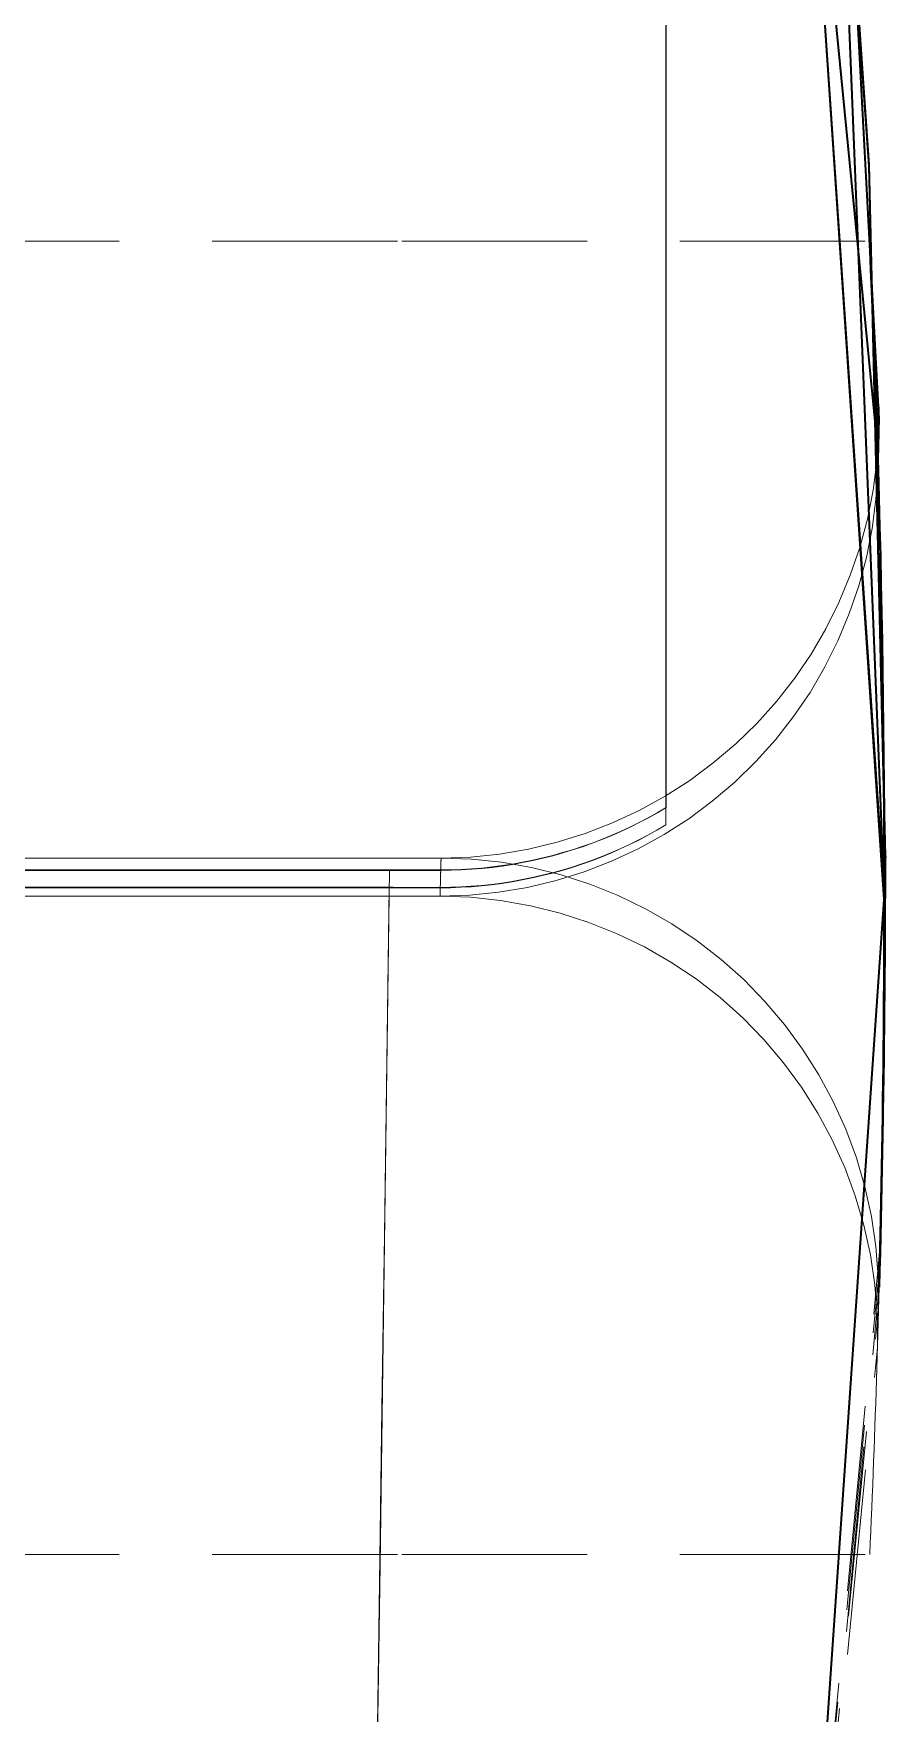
# Model space of a CAD drawing. Header units: millimetres. Extents: x 10 to 410, y 10 to 287.
# Drawn here: x 369.542 to 371.84, y 107.6 to 112.13 of the extents above; entities that cross this region are included whole.
import ezdxf

# ---------------------------------------------------------------- set-up
doc = ezdxf.new("R2010")
doc.units = ezdxf.units.MM
doc.linetypes.add('DASHED', pattern=[0.75, 0.5, -0.25])
doc.layers.add('HIDDEN', color=8, linetype='DASHED', lineweight=18)
doc.layers.add('VISIBLE', color=7, linetype='CONTINUOUS', lineweight=35)

msp = doc.modelspace()

# ---------------------------------------------------------------- linework, layer by layer
at = {"layer": 'HIDDEN'}
for points in [[(371.2485, 110.0429), (371.2485, 110.3326), (371.2485, 110.6223), (371.2485, 110.912), (371.2485, 111.2017), (371.2485, 111.4914), (371.2485, 111.7811), (371.2485, 112.0708), (371.2485, 112.3605), (371.2485, 112.6502), (371.2485, 112.9399), (371.2485, 113.2296), (371.2485, 113.5193), (371.2485, 113.809), (371.2485, 114.0987), (371.2485, 114.3884), (371.2485, 114.6781), (371.2485, 114.9679), (371.2485, 115.2576), (371.2485, 115.5473), (371.2485, 115.837), (371.2485, 116.1267), (371.2485, 116.4164), (371.2485, 116.7061)], [(371.2472, 109.996), (371.2472, 110.2857), (371.2472, 110.5754), (371.2472, 110.8651), (371.2472, 111.1548), (371.2472, 111.4445), (371.2472, 111.7342), (371.2472, 112.0239), (371.2472, 112.3136), (371.2472, 112.6033), (371.2472, 112.893), (371.2472, 113.1827), (371.2472, 113.4724), (371.2472, 113.7621), (371.2472, 114.0519), (371.2472, 114.3416), (371.2472, 114.6313), (371.2472, 114.921), (371.2472, 115.2107), (371.2472, 115.5004), (371.2472, 115.7901), (371.2472, 116.0798), (371.2472, 116.3695), (371.2472, 116.6592)], [(342.7726, 111.5697), (344.0346, 111.5697), (345.2965, 111.5697), (346.5584, 111.5697), (347.8204, 111.5697), (349.0823, 111.5697), (350.3443, 111.5697), (351.6062, 111.5697), (352.8682, 111.5697), (354.1301, 111.5697), (355.3921, 111.5697), (356.654, 111.5697), (357.9159, 111.5697), (359.1779, 111.5697), (360.4398, 111.5697), (361.7018, 111.5697), (362.9637, 111.5697), (364.2257, 111.5697), (365.4876, 111.5697), (366.7495, 111.5697), (368.0115, 111.5697), (369.2734, 111.5697), (370.5354, 111.5697), (371.7973, 111.5697)], [(371.8211, 111.0563), (371.8164, 110.9772), (371.8063, 110.8985), (371.791, 110.8208), (371.7705, 110.7442), (371.745, 110.6692), (371.7144, 110.5961), (371.6791, 110.5252), (371.639, 110.4568), (371.5944, 110.3912), (371.5456, 110.3288), (371.4927, 110.2699), (371.4359, 110.2146), (371.3755, 110.1632), (371.3119, 110.116), (371.2452, 110.0732), (371.1758, 110.0349), (371.1039, 110.0014), (371.03, 109.9728), (370.9544, 109.9492), (370.8773, 109.9308), (370.7992, 109.9175), (370.7203, 109.9096), (370.6411, 109.9069)], [(371.8182, 111.0202), (371.8183, 111.0173), (371.8184, 111.0144), (371.8185, 111.0115), (371.8185, 111.0085), (371.8186, 111.0056), (371.8186, 111.0027), (371.8187, 110.9998), (371.8187, 110.9969), (371.8187, 110.994), (371.8188, 110.991), (371.8188, 110.9881), (371.8188, 110.9852), (371.8188, 110.9823), (371.8188, 110.9794), (371.8188, 110.9765), (371.8187, 110.9735), (371.8187, 110.9706), (371.8187, 110.9677), (371.8186, 110.9648), (371.8186, 110.9619), (371.8185, 110.959), (371.8185, 110.956), (371.8184, 110.9531)], [(371.8193, 110.9863), (371.8192, 110.9849), (371.8192, 110.9834), (371.8191, 110.982), (371.8191, 110.9805), (371.8191, 110.9791), (371.819, 110.9776), (371.819, 110.9762), (371.8189, 110.9748), (371.8189, 110.9733), (371.8189, 110.9719), (371.8188, 110.9704), (371.8188, 110.969), (371.8188, 110.9675), (371.8187, 110.9661), (371.8187, 110.9647), (371.8186, 110.9632), (371.8186, 110.9618), (371.8186, 110.9603), (371.8185, 110.9589), (371.8185, 110.9575), (371.8185, 110.956), (371.8184, 110.9546), (371.8184, 110.9531)], [(292.1771, 110.9579), (292.4054, 105.5254), (293.3714, 100.1746), (295.0569, 95.0051), (297.4307, 90.1134), (300.4484, 85.5904), (304.054, 81.5204), (308.1801, 77.9793), (312.75, 75.0331), (317.6785, 72.7365), (322.8738, 71.1324), (328.2391, 70.2507), (333.6745, 70.1078), (339.0788, 70.7064), (344.3512, 72.0352), (349.3936, 74.0696), (354.112, 76.7717), (358.4185, 80.0911), (362.2329, 83.9659), (365.4842, 88.3241), (368.1117, 93.0844), (370.0666, 98.1581), (371.3124, 103.4508), (371.8259, 108.8638)], [(292.1771, 110.9579), (292.4054, 105.5254), (293.3714, 100.1746), (295.0569, 95.0051), (297.4307, 90.1134), (300.4484, 85.5904), (304.054, 81.5204), (308.1801, 77.9793), (312.75, 75.0331), (317.6785, 72.7365), (322.8738, 71.1324), (328.2391, 70.2507), (333.6745, 70.1078), (339.0788, 70.7064), (344.3512, 72.0352), (349.3936, 74.0696), (354.112, 76.7717), (358.4185, 80.0911), (362.2329, 83.9659), (365.4842, 88.3241), (368.1117, 93.0844), (370.0666, 98.1581), (371.3124, 103.4508), (371.8259, 108.8638)], [(371.8184, 110.9531), (371.8136, 110.874), (371.8036, 110.7954), (371.7883, 110.7176), (371.7678, 110.6411), (371.7423, 110.5661), (371.7117, 110.4929), (371.6763, 110.422), (371.6363, 110.3536), (371.5917, 110.2881), (371.5429, 110.2257), (371.4899, 110.1667), (371.4332, 110.1114), (371.3728, 110.0601), (371.3092, 110.0129), (371.2425, 109.97), (371.1731, 109.9318), (371.1012, 109.8983), (371.0273, 109.8697), (370.9517, 109.8461), (370.8746, 109.8276), (370.7965, 109.8144), (370.7176, 109.8064), (370.6384, 109.8038)], [(292.1756, 110.9024), (292.4106, 105.4747), (293.3819, 100.1295), (295.0713, 94.9661), (297.4476, 90.0806), (300.4664, 85.5638), (304.0717, 81.4997), (308.1964, 77.9639), (312.7638, 75.0222), (317.689, 72.7292), (322.8803, 71.1277), (328.2413, 70.2473), (333.6722, 70.1045), (339.072, 70.702), (344.3403, 72.0285), (349.3792, 74.0595), (354.0949, 76.7571), (358.3997, 80.0713), (362.2135, 83.9403), (365.4656, 88.2922), (368.0953, 93.0461), (370.0537, 98.1136), (371.3045, 103.4004), (371.8244, 108.8083)], [(292.1756, 110.9024), (292.4106, 105.4747), (293.3819, 100.1295), (295.0713, 94.9661), (297.4476, 90.0806), (300.4664, 85.5638), (304.0717, 81.4997), (308.1964, 77.9639), (312.7638, 75.0222), (317.689, 72.7292), (322.8803, 71.1277), (328.2413, 70.2473), (333.6722, 70.1045), (339.072, 70.702), (344.3403, 72.0285), (349.3792, 74.0595), (354.0949, 76.7571), (358.3997, 80.0713), (362.2135, 83.9403), (365.4656, 88.2922), (368.0953, 93.0461), (370.0537, 98.1136), (371.3045, 103.4004), (371.8244, 108.8083)], [(292.1742, 110.8477), (292.4028, 105.4154), (293.369, 100.0648), (295.0548, 94.8956), (297.4287, 90.0041), (300.4465, 85.4814), (304.052, 81.4117), (308.1781, 77.8709), (312.7479, 74.9248), (317.6763, 72.6284), (322.8714, 71.0245), (328.2366, 70.1429), (333.6718, 70), (339.0759, 70.5985), (344.3481, 71.9273), (349.3903, 73.9616), (354.1086, 76.6635), (358.415, 79.9827), (362.2294, 83.8573), (365.4807, 88.2152), (368.1083, 92.9753), (370.0633, 98.0487), (371.3092, 103.3412), (371.823, 108.754)], [(292.1742, 110.8477), (292.4028, 105.4154), (293.369, 100.0648), (295.0548, 94.8956), (297.4287, 90.0041), (300.4465, 85.4814), (304.052, 81.4117), (308.1781, 77.8709), (312.7479, 74.9248), (317.6763, 72.6284), (322.8714, 71.0245), (328.2366, 70.1429), (333.6718, 70), (339.0759, 70.5985), (344.3481, 71.9273), (349.3903, 73.9616), (354.1086, 76.6635), (358.415, 79.9827), (362.2294, 83.8573), (365.4807, 88.2152), (368.1083, 92.9753), (370.0633, 98.0487), (371.3092, 103.3412), (371.823, 108.754)], [(370.6402, 109.8735), (370.668, 109.8738), (370.6958, 109.8748), (370.7235, 109.8765), (370.7512, 109.8788), (370.7789, 109.8817), (370.8064, 109.8853), (370.8339, 109.8896), (370.8612, 109.8945), (370.8885, 109.9), (370.9156, 109.9062), (370.9425, 109.913), (370.9693, 109.9205), (370.9959, 109.9285), (371.0223, 109.9372), (371.0484, 109.9466), (371.0744, 109.9565), (371.1001, 109.967), (371.1256, 109.9782), (371.1508, 109.9899), (371.1757, 110.0023), (371.2003, 110.0152), (371.2245, 110.0287), (371.2485, 110.0429)], [(371.2485, 110.0429), (371.2244, 110.0289), (371.2001, 110.0155), (371.1755, 110.0026), (371.1506, 109.9904), (371.1254, 109.9787), (371.1, 109.9676), (371.0742, 109.9571), (371.0483, 109.9472), (371.0221, 109.9379), (370.9957, 109.9293), (370.9691, 109.9213), (370.9424, 109.9139), (370.9154, 109.9071), (370.8884, 109.9009), (370.8611, 109.8954), (370.8338, 109.8906), (370.8063, 109.8864), (370.7788, 109.8828), (370.7512, 109.8799), (370.7235, 109.8776), (370.6958, 109.876), (370.668, 109.875), (370.6403, 109.8747)], [(370.639, 109.8266), (370.6668, 109.8269), (370.6946, 109.8279), (370.7223, 109.8296), (370.75, 109.8319), (370.7776, 109.8348), (370.8052, 109.8384), (370.8327, 109.8427), (370.86, 109.8476), (370.8872, 109.8531), (370.9143, 109.8593), (370.9413, 109.8661), (370.9681, 109.8736), (370.9946, 109.8816), (371.021, 109.8903), (371.0472, 109.8997), (371.0732, 109.9096), (371.0989, 109.9202), (371.1243, 109.9313), (371.1495, 109.9431), (371.1744, 109.9554), (371.199, 109.9683), (371.2233, 109.9818), (371.2472, 109.996)], [(371.2472, 109.996), (371.2232, 109.982), (371.1989, 109.9686), (371.1743, 109.9558), (371.1494, 109.9435), (371.1242, 109.9318), (371.0987, 109.9207), (371.073, 109.9102), (371.0471, 109.9003), (371.0209, 109.8911), (370.9945, 109.8824), (370.9679, 109.8744), (370.9411, 109.867), (370.9142, 109.8602), (370.8871, 109.8541), (370.8599, 109.8486), (370.8326, 109.8437), (370.8051, 109.8395), (370.7776, 109.8359), (370.75, 109.833), (370.7223, 109.8307), (370.6946, 109.8291), (370.6668, 109.8281), (370.639, 109.8278)], [(367.0981, 109.9069), (367.2522, 109.9069), (367.4062, 109.9069), (367.5603, 109.9069), (367.7143, 109.9069), (367.8683, 109.9069), (368.0224, 109.9069), (368.1764, 109.9069), (368.3305, 109.9069), (368.4845, 109.9069), (368.6386, 109.9069), (368.7926, 109.9069), (368.9466, 109.9069), (369.1007, 109.9069), (369.2547, 109.9069), (369.4088, 109.9069), (369.5628, 109.9069), (369.7169, 109.9069), (369.8709, 109.9069), (370.0249, 109.9069), (370.179, 109.9069), (370.333, 109.9069), (370.4871, 109.9069), (370.6411, 109.9069)], [(367.0981, 109.9069), (367.2522, 109.9069), (367.4062, 109.9069), (367.5603, 109.9069), (367.7143, 109.9069), (367.8683, 109.9069), (368.0224, 109.9069), (368.1764, 109.9069), (368.3305, 109.9069), (368.4845, 109.9069), (368.6386, 109.9069), (368.7926, 109.9069), (368.9466, 109.9069), (369.1007, 109.9069), (369.2547, 109.9069), (369.4088, 109.9069), (369.5628, 109.9069), (369.7169, 109.9069), (369.8709, 109.9069), (370.0249, 109.9069), (370.179, 109.9069), (370.333, 109.9069), (370.4871, 109.9069), (370.6411, 109.9069)], [(370.6411, 109.9069), (370.641, 109.9024), (370.6409, 109.8979), (370.6408, 109.8935), (370.6406, 109.889), (370.6405, 109.8845), (370.6404, 109.88), (370.6403, 109.8755), (370.6402, 109.871), (370.64, 109.8665), (370.6399, 109.8621), (370.6398, 109.8576), (370.6397, 109.8531), (370.6396, 109.8486), (370.6395, 109.8441), (370.6393, 109.8396), (370.6392, 109.8352), (370.6391, 109.8307), (370.639, 109.8262), (370.6389, 109.8217), (370.6388, 109.8172), (370.6386, 109.8127), (370.6385, 109.8082), (370.6384, 109.8038)], [(370.6411, 109.9069), (370.6411, 109.9055), (370.641, 109.9041), (370.641, 109.9027), (370.641, 109.9013), (370.6409, 109.8999), (370.6409, 109.8985), (370.6409, 109.8971), (370.6408, 109.8957), (370.6408, 109.8943), (370.6407, 109.8929), (370.6407, 109.8915), (370.6407, 109.8901), (370.6406, 109.8887), (370.6406, 109.8873), (370.6406, 109.8859), (370.6405, 109.8845), (370.6405, 109.8831), (370.6404, 109.8817), (370.6404, 109.8803), (370.6404, 109.8789), (370.6403, 109.8775), (370.6403, 109.8761), (370.6403, 109.8747)], [(371.8211, 108.6955), (371.8204, 108.7774), (371.814, 108.8591), (371.802, 108.9402), (371.7844, 109.0202), (371.7612, 109.0988), (371.7327, 109.1757), (371.6989, 109.2503), (371.66, 109.3224), (371.6162, 109.3917), (371.5677, 109.4578), (371.5148, 109.5203), (371.4576, 109.579), (371.3965, 109.6336), (371.3317, 109.6838), (371.2636, 109.7294), (371.1925, 109.7702), (371.1188, 109.8059), (371.0427, 109.8365), (370.9648, 109.8617), (370.8852, 109.8814), (370.8045, 109.8955), (370.723, 109.9041), (370.6411, 109.9069)], [(370.6403, 109.8747), (370.5769, 109.8747), (370.5135, 109.8748), (370.4502, 109.8748), (370.3868, 109.8748), (370.3234, 109.8748), (370.2601, 109.8748), (370.1967, 109.8749), (370.1333, 109.8749), (370.07, 109.8749), (370.0066, 109.8749), (369.9432, 109.8749), (369.8799, 109.875), (369.8165, 109.875), (369.7531, 109.875), (369.6898, 109.875), (369.6264, 109.875), (369.563, 109.875), (369.4996, 109.875), (369.4363, 109.875), (369.3729, 109.8751), (369.3095, 109.8751), (369.2462, 109.8751), (369.1828, 109.8751)], [(369.1828, 109.8731), (369.2461, 109.8731), (369.3095, 109.8731), (369.3729, 109.8731), (369.4362, 109.8731), (369.4996, 109.8731), (369.563, 109.8732), (369.6263, 109.8732), (369.6897, 109.8732), (369.7531, 109.8732), (369.8164, 109.8732), (369.8798, 109.8732), (369.9432, 109.8732), (370.0065, 109.8733), (370.0699, 109.8733), (370.1333, 109.8733), (370.1967, 109.8733), (370.26, 109.8733), (370.3234, 109.8733), (370.3868, 109.8734), (370.4501, 109.8734), (370.5135, 109.8734), (370.5769, 109.8734), (370.6402, 109.8735)], [(370.5025, 109.8741), (370.458, 109.8742), (370.4134, 109.8743), (370.3689, 109.8744), (370.3243, 109.8744), (370.2798, 109.8744), (370.2352, 109.8745), (370.1907, 109.8745), (370.1461, 109.8745), (370.1016, 109.8745), (370.057, 109.8746), (370.0125, 109.8746), (369.9679, 109.8746), (369.9234, 109.8746), (369.8788, 109.8746), (369.8343, 109.8746), (369.7897, 109.8747), (369.7452, 109.8747), (369.7006, 109.8747), (369.6561, 109.8747), (369.6115, 109.8747), (369.567, 109.8747), (369.5224, 109.8747), (369.4779, 109.8748)], [(369.4779, 109.8734), (369.5224, 109.8734), (369.567, 109.8734), (369.6115, 109.8735), (369.6561, 109.8735), (369.7006, 109.8735), (369.7452, 109.8735), (369.7897, 109.8735), (369.8343, 109.8735), (369.8788, 109.8735), (369.9234, 109.8736), (369.9679, 109.8736), (370.0125, 109.8736), (370.057, 109.8736), (370.1016, 109.8736), (370.1461, 109.8737), (370.1907, 109.8737), (370.2352, 109.8737), (370.2798, 109.8738), (370.3243, 109.8738), (370.3689, 109.8738), (370.4134, 109.8739), (370.458, 109.8739), (370.5025, 109.8741)], [(370.3528, 99.0955), (370.3593, 99.5641), (370.3658, 100.0327), (370.3724, 100.5014), (370.3789, 100.97), (370.3854, 101.4387), (370.3919, 101.9073), (370.3984, 102.3759), (370.4049, 102.8446), (370.4114, 103.3132), (370.4179, 103.7818), (370.4244, 104.2505), (370.4309, 104.7191), (370.4374, 105.1877), (370.4439, 105.6564), (370.4505, 106.125), (370.457, 106.5936), (370.4635, 107.0623), (370.47, 107.5309), (370.4765, 107.9995), (370.483, 108.4682), (370.4895, 108.9368), (370.496, 109.4055), (370.5025, 109.8741)], [(370.6402, 109.8735), (370.6402, 109.8715), (370.6401, 109.8695), (370.6401, 109.8675), (370.64, 109.8655), (370.64, 109.8635), (370.6399, 109.8616), (370.6399, 109.8596), (370.6398, 109.8576), (370.6398, 109.8556), (370.6397, 109.8536), (370.6397, 109.8516), (370.6396, 109.8497), (370.6396, 109.8477), (370.6395, 109.8457), (370.6394, 109.8437), (370.6394, 109.8417), (370.6393, 109.8397), (370.6393, 109.8377), (370.6392, 109.8358), (370.6392, 109.8338), (370.6391, 109.8318), (370.6391, 109.8298), (370.639, 109.8278)], [(367.0954, 109.8038), (367.2495, 109.8038), (367.4035, 109.8038), (367.5575, 109.8038), (367.7116, 109.8038), (367.8656, 109.8038), (368.0197, 109.8038), (368.1737, 109.8038), (368.3278, 109.8038), (368.4818, 109.8038), (368.6358, 109.8038), (368.7899, 109.8038), (368.9439, 109.8038), (369.098, 109.8038), (369.252, 109.8038), (369.4061, 109.8038), (369.5601, 109.8038), (369.7141, 109.8038), (369.8682, 109.8038), (370.0222, 109.8038), (370.1763, 109.8038), (370.3303, 109.8038), (370.4844, 109.8038), (370.6384, 109.8038)], [(367.0954, 109.8038), (367.2495, 109.8038), (367.4035, 109.8038), (367.5575, 109.8038), (367.7116, 109.8038), (367.8656, 109.8038), (368.0197, 109.8038), (368.1737, 109.8038), (368.3278, 109.8038), (368.4818, 109.8038), (368.6358, 109.8038), (368.7899, 109.8038), (368.9439, 109.8038), (369.098, 109.8038), (369.252, 109.8038), (369.4061, 109.8038), (369.5601, 109.8038), (369.7141, 109.8038), (369.8682, 109.8038), (370.0222, 109.8038), (370.1763, 109.8038), (370.3303, 109.8038), (370.4844, 109.8038), (370.6384, 109.8038)], [(369.1815, 109.8262), (369.2449, 109.8262), (369.3083, 109.8262), (369.3716, 109.8262), (369.435, 109.8263), (369.4984, 109.8263), (369.5617, 109.8263), (369.6251, 109.8263), (369.6885, 109.8263), (369.7518, 109.8263), (369.8152, 109.8263), (369.8786, 109.8263), (369.9419, 109.8264), (370.0053, 109.8264), (370.0687, 109.8264), (370.1321, 109.8264), (370.1954, 109.8264), (370.2588, 109.8264), (370.3222, 109.8265), (370.3855, 109.8265), (370.4489, 109.8265), (370.5123, 109.8265), (370.5756, 109.8266), (370.639, 109.8266)], [(370.639, 109.8278), (370.5757, 109.8278), (370.5123, 109.8279), (370.4489, 109.8279), (370.3856, 109.8279), (370.3222, 109.8279), (370.2588, 109.828), (370.1955, 109.828), (370.1321, 109.828), (370.0687, 109.828), (370.0054, 109.828), (369.942, 109.8281), (369.8786, 109.8281), (369.8153, 109.8281), (369.7519, 109.8281), (369.6885, 109.8281), (369.6252, 109.8281), (369.5618, 109.8281), (369.4984, 109.8281), (369.435, 109.8282), (369.3717, 109.8282), (369.3083, 109.8282), (369.2449, 109.8282), (369.1816, 109.8282)], [(369.4766, 109.8265), (369.5212, 109.8266), (369.5657, 109.8266), (369.6103, 109.8266), (369.6548, 109.8266), (369.6994, 109.8266), (369.7439, 109.8266), (369.7885, 109.8266), (369.833, 109.8266), (369.8776, 109.8267), (369.9221, 109.8267), (369.9667, 109.8267), (370.0112, 109.8267), (370.0558, 109.8267), (370.1003, 109.8268), (370.1449, 109.8268), (370.1894, 109.8268), (370.234, 109.8268), (370.2785, 109.8269), (370.3231, 109.8269), (370.3676, 109.8269), (370.4122, 109.827), (370.4567, 109.8271), (370.5013, 109.8272)], [(370.5013, 109.8272), (370.4567, 109.8274), (370.4122, 109.8274), (370.3676, 109.8275), (370.3231, 109.8275), (370.2786, 109.8275), (370.234, 109.8276), (370.1895, 109.8276), (370.1449, 109.8276), (370.1004, 109.8277), (370.0558, 109.8277), (370.0113, 109.8277), (369.9667, 109.8277), (369.9222, 109.8277), (369.8776, 109.8277), (369.8331, 109.8278), (369.7885, 109.8278), (369.744, 109.8278), (369.6994, 109.8278), (369.6549, 109.8278), (369.6103, 109.8278), (369.5658, 109.8278), (369.5212, 109.8279), (369.4767, 109.8279)], [(370.3516, 99.0486), (370.3581, 99.5172), (370.3646, 99.9859), (370.3711, 100.4545), (370.3776, 100.9231), (370.3841, 101.3918), (370.3906, 101.8604), (370.3972, 102.329), (370.4037, 102.7977), (370.4102, 103.2663), (370.4167, 103.7349), (370.4232, 104.2036), (370.4297, 104.6722), (370.4362, 105.1409), (370.4427, 105.6095), (370.4492, 106.0781), (370.4557, 106.5468), (370.4622, 107.0154), (370.4688, 107.484), (370.4753, 107.9527), (370.4818, 108.4213), (370.4883, 108.8899), (370.4948, 109.3586), (370.5013, 109.8272)], [(370.639, 109.8266), (370.639, 109.8256), (370.6389, 109.8246), (370.6389, 109.8236), (370.6389, 109.8226), (370.6389, 109.8216), (370.6388, 109.8206), (370.6388, 109.8196), (370.6388, 109.8186), (370.6388, 109.8177), (370.6387, 109.8167), (370.6387, 109.8157), (370.6387, 109.8147), (370.6387, 109.8137), (370.6386, 109.8127), (370.6386, 109.8117), (370.6386, 109.8107), (370.6386, 109.8097), (370.6385, 109.8087), (370.6385, 109.8077), (370.6385, 109.8067), (370.6385, 109.8057), (370.6384, 109.8048), (370.6384, 109.8038)], [(371.8184, 108.5923), (371.8177, 108.6743), (371.8113, 108.756), (371.7993, 108.8371), (371.7817, 108.9171), (371.7585, 108.9957), (371.73, 109.0725), (371.6962, 109.1472), (371.6573, 109.2193), (371.6135, 109.2886), (371.565, 109.3546), (371.512, 109.4171), (371.4549, 109.4758), (371.3937, 109.5304), (371.329, 109.5807), (371.2609, 109.6263), (371.1898, 109.667), (371.1161, 109.7028), (371.04, 109.7333), (370.9621, 109.7585), (370.8825, 109.7782), (370.8018, 109.7924), (370.7203, 109.8009), (370.6384, 109.8038)], [(371.7973, 108.0285), (371.7987, 108.0599), (371.8001, 108.0914), (371.8014, 108.1228), (371.8027, 108.1543), (371.804, 108.1857), (371.8053, 108.2172), (371.8065, 108.2486), (371.8077, 108.2801), (371.8089, 108.3116), (371.8101, 108.343), (371.8112, 108.3745), (371.8123, 108.4059), (371.8134, 108.4374), (371.8145, 108.4688), (371.8155, 108.5003), (371.8165, 108.5318), (371.8175, 108.5632), (371.8185, 108.5947), (371.8194, 108.6262), (371.8203, 108.6576), (371.8212, 108.6891), (371.8221, 108.7205), (371.8229, 108.752)], [(371.8229, 108.7501), (371.822, 108.7187), (371.8212, 108.6873), (371.8203, 108.6559), (371.8194, 108.6245), (371.8184, 108.5932), (371.8175, 108.5618), (371.8165, 108.5304), (371.8155, 108.499), (371.8144, 108.4676), (371.8134, 108.4363), (371.8123, 108.4049), (371.8112, 108.3735), (371.81, 108.3422), (371.8089, 108.3108), (371.8077, 108.2794), (371.8065, 108.248), (371.8053, 108.2167), (371.804, 108.1853), (371.8027, 108.1539), (371.8014, 108.1226), (371.8001, 108.0912), (371.7987, 108.0599), (371.7973, 108.0285)], [(292.1818, 108.6905), (292.7008, 103.384), (293.9238, 98.1945), (295.8289, 93.2147), (298.3818, 88.5338), (301.537, 84.2359), (305.2378, 80.3977), (309.418, 77.0881), (314.0028, 74.3664), (318.9099, 72.2812), (324.0515, 70.87), (329.3355, 70.158), (334.6672, 70.158), (339.9512, 70.87), (345.0928, 72.2812), (350, 74.3664), (354.5847, 77.0881), (358.7649, 80.3977), (362.4657, 84.2359), (365.6209, 88.5338), (368.1738, 93.2147), (370.0789, 98.1945), (371.3019, 103.384), (371.821, 108.6905)], [(371.821, 108.6905), (371.8208, 108.686), (371.8207, 108.6815), (371.8206, 108.677), (371.8205, 108.6725), (371.8204, 108.6681), (371.8202, 108.6636), (371.8201, 108.6591), (371.82, 108.6546), (371.8199, 108.6501), (371.8198, 108.6456), (371.8197, 108.6411), (371.8195, 108.6367), (371.8194, 108.6322), (371.8193, 108.6277), (371.8192, 108.6232), (371.8191, 108.6187), (371.8189, 108.6142), (371.8188, 108.6098), (371.8187, 108.6053), (371.8186, 108.6008), (371.8185, 108.5963), (371.8184, 108.5918), (371.8182, 108.5873)], [(371.8211, 108.6955), (371.821, 108.691), (371.8209, 108.6865), (371.8207, 108.682), (371.8206, 108.6776), (371.8205, 108.6731), (371.8204, 108.6686), (371.8203, 108.6641), (371.8201, 108.6596), (371.82, 108.6551), (371.8199, 108.6506), (371.8198, 108.6462), (371.8197, 108.6417), (371.8196, 108.6372), (371.8194, 108.6327), (371.8193, 108.6282), (371.8192, 108.6237), (371.8191, 108.6193), (371.819, 108.6148), (371.8189, 108.6103), (371.8187, 108.6058), (371.8186, 108.6013), (371.8185, 108.5968), (371.8184, 108.5923)], [(371.821, 108.6905), (371.821, 108.6907), (371.821, 108.6909), (371.821, 108.6911), (371.821, 108.6913), (371.821, 108.6916), (371.821, 108.6918), (371.821, 108.692), (371.821, 108.6922), (371.821, 108.6924), (371.821, 108.6927), (371.821, 108.6929), (371.821, 108.6931), (371.821, 108.6933), (371.821, 108.6935), (371.821, 108.6937), (371.8211, 108.694), (371.8211, 108.6942), (371.8211, 108.6944), (371.8211, 108.6946), (371.8211, 108.6948), (371.8211, 108.6951), (371.8211, 108.6953), (371.8211, 108.6955)], [(292.1791, 108.5873), (292.6981, 103.2809), (293.9211, 98.0913), (295.8262, 93.1115), (298.3791, 88.4307), (301.5343, 84.1327), (305.2351, 80.2946), (309.4153, 76.985), (314, 74.2632), (318.9072, 72.1781), (324.0488, 70.7669), (329.3328, 70.0549), (334.6645, 70.0549), (339.9485, 70.7669), (345.0901, 72.1781), (349.9972, 74.2632), (354.582, 76.985), (358.7622, 80.2946), (362.463, 84.1327), (365.6182, 88.4307), (368.1711, 93.1115), (370.0762, 98.0913), (371.2992, 103.2809), (371.8182, 108.5873)], [(371.8182, 108.5873), (371.8182, 108.5875), (371.8183, 108.5878), (371.8183, 108.588), (371.8183, 108.5882), (371.8183, 108.5884), (371.8183, 108.5886), (371.8183, 108.5889), (371.8183, 108.5891), (371.8183, 108.5893), (371.8183, 108.5895), (371.8183, 108.5897), (371.8183, 108.5899), (371.8183, 108.5902), (371.8183, 108.5904), (371.8183, 108.5906), (371.8183, 108.5908), (371.8183, 108.591), (371.8184, 108.5913), (371.8184, 108.5915), (371.8184, 108.5917), (371.8184, 108.5919), (371.8184, 108.5921), (371.8184, 108.5923)], [(342.7726, 108.0285), (344.0346, 108.0285), (345.2965, 108.0285), (346.5584, 108.0285), (347.8204, 108.0285), (349.0823, 108.0285), (350.3443, 108.0285), (351.6062, 108.0285), (352.8682, 108.0285), (354.1301, 108.0285), (355.3921, 108.0285), (356.654, 108.0285), (357.9159, 108.0285), (359.1779, 108.0285), (360.4398, 108.0285), (361.7018, 108.0285), (362.9637, 108.0285), (364.2257, 108.0285), (365.4876, 108.0285), (366.7495, 108.0285), (368.0115, 108.0285), (369.2734, 108.0285), (370.5354, 108.0285), (371.7973, 108.0285)]]:
    msp.add_lwpolyline(points, dxfattribs=at)
at = {"layer": 'VISIBLE'}
for points in [[(371.8368, 109.803), (371.7092, 112.9888), (371.3273, 116.1542), (370.6934, 119.2789), (369.8118, 122.3429), (368.6879, 125.3266), (367.329, 128.2108), (365.7438, 130.9771), (363.9424, 133.6079), (361.9365, 136.0862), (359.7389, 138.3961), (357.3635, 140.5228), (354.8256, 142.4528), (352.1416, 144.1736), (349.3285, 145.6744), (346.4045, 146.9454), (343.3881, 147.9784), (340.2988, 148.7669), (337.1564, 149.3059), (333.9809, 149.5919), (330.7927, 149.6236), (327.6121, 149.4017), (324.4599, 148.9232), (321.3562, 148.1934)], [(371.8366, 109.7951), (371.4717, 115.1747), (370.3837, 120.4556), (368.5926, 125.5413), (366.1312, 130.3386), (363.0445, 134.7595), (359.3891, 138.7232), (355.2319, 142.1569), (350.6492, 144.9978), (345.7248, 147.1939), (340.549, 148.7049), (335.2165, 149.5031), (329.8251, 149.574), (324.4735, 148.9162), (319.2597, 147.5417), (314.2793, 145.4758), (309.6235, 142.7564), (305.3775, 139.4331), (301.6192, 135.5669), (298.4174, 131.2286), (295.8307, 126.4977), (293.9065, 121.4608), (292.6802, 116.2103), (292.174, 110.8422)], [(371.8366, 109.7951), (371.4717, 115.1747), (370.3837, 120.4556), (368.5926, 125.5413), (366.1312, 130.3386), (363.0445, 134.7595), (359.3891, 138.7232), (355.2319, 142.1569), (350.6492, 144.9978), (345.7248, 147.1939), (340.549, 148.7049), (335.2165, 149.5031), (329.8251, 149.574), (324.4735, 148.9162), (319.2597, 147.5417), (314.2793, 145.4758), (309.6235, 142.7564), (305.3775, 139.4331), (301.6192, 135.5669), (298.4174, 131.2286), (295.8307, 126.4977), (293.9065, 121.4608), (292.6802, 116.2103), (292.174, 110.8422)], [(371.8368, 109.803), (371.4719, 115.1825), (370.384, 120.4635), (368.5928, 125.5492), (366.1314, 130.3465), (363.0447, 134.7674), (359.3893, 138.731), (355.2322, 142.1648), (350.6494, 145.0057), (345.725, 147.2018), (340.5492, 148.7127), (335.2167, 149.511), (329.8253, 149.5819), (324.4737, 148.924), (319.2599, 147.5496), (314.2795, 145.4837), (309.6237, 142.7642), (305.3777, 139.441), (301.6194, 135.5748), (298.4176, 131.2365), (295.8309, 126.5056), (293.9068, 121.4687), (292.6804, 116.2182), (292.1742, 110.8501)], [(371.8368, 109.803), (371.4719, 115.1825), (370.384, 120.4635), (368.5928, 125.5492), (366.1314, 130.3465), (363.0447, 134.7674), (359.3893, 138.731), (355.2322, 142.1648), (350.6494, 145.0057), (345.725, 147.2018), (340.5492, 148.7127), (335.2167, 149.511), (329.8253, 149.5819), (324.4737, 148.924), (319.2599, 147.5496), (314.2795, 145.4837), (309.6237, 142.7642), (305.3777, 139.441), (301.6194, 135.5748), (298.4176, 131.2365), (295.8309, 126.5056), (293.9068, 121.4687), (292.6804, 116.2182), (292.1742, 110.8501)], [(371.8182, 111.0202), (371.2992, 116.3266), (370.0762, 121.5162), (368.1711, 126.496), (365.6182, 131.1768), (362.463, 135.4748), (358.7622, 139.313), (354.582, 142.6226), (349.9972, 145.3443), (345.0901, 147.4295), (339.9485, 148.8407), (334.6645, 149.5526), (329.3328, 149.5526), (324.0488, 148.8407), (318.9072, 147.4295), (314, 145.3443), (309.4153, 142.6226), (305.2351, 139.313), (301.5343, 135.4748), (298.3791, 131.1768), (295.8262, 126.496), (293.9211, 121.5162), (292.6981, 116.3266), (292.1791, 111.0202)], [(371.8396, 109.9108), (371.796, 111.7755), (371.6651, 113.6361), (371.4472, 115.4885), (371.1429, 117.3287), (370.7528, 119.1526), (370.2778, 120.9563), (369.7188, 122.7358), (369.0772, 124.4871), (368.3543, 126.2065), (367.5517, 127.8902), (366.6712, 129.5345), (365.7147, 131.1357), (364.6843, 132.6904), (363.5823, 134.1952), (362.411, 135.6468), (361.1731, 137.0419), (359.8712, 138.3776), (358.5083, 139.6509), (357.0872, 140.859), (355.6111, 141.9992), (354.0833, 143.0691), (352.5071, 144.0663), (350.8859, 144.9887)], [(371.8396, 109.9108), (371.796, 111.7755), (371.6651, 113.6361), (371.4472, 115.4885), (371.1429, 117.3287), (370.7528, 119.1526), (370.2778, 120.9563), (369.7188, 122.7358), (369.0772, 124.4871), (368.3543, 126.2065), (367.5517, 127.8902), (366.6712, 129.5345), (365.7147, 131.1357), (364.6843, 132.6904), (363.5823, 134.1952), (362.411, 135.6468), (361.1731, 137.0419), (359.8712, 138.3776), (358.5083, 139.6509), (357.0872, 140.859), (355.6111, 141.9992), (354.0833, 143.0691), (352.5071, 144.0663), (350.8859, 144.9887)], [(371.8396, 109.9108), (371.796, 111.7755), (371.6651, 113.6361), (371.4472, 115.4885), (371.1429, 117.3287), (370.7528, 119.1526), (370.2778, 120.9563), (369.7189, 122.7358), (369.0772, 124.4871), (368.3543, 126.2065), (367.5517, 127.8902), (366.6712, 129.5344), (365.7147, 131.1357), (364.6843, 132.6904), (363.5823, 134.1952), (362.411, 135.6468), (361.1731, 137.0419), (359.8713, 138.3777), (358.5083, 139.6509), (357.0872, 140.859), (355.6111, 141.9992), (354.0833, 143.0691), (352.5071, 144.0663), (350.8859, 144.9887)], [(371.8395, 109.9077), (371.7959, 111.7723), (371.665, 113.6329), (371.4472, 115.4853), (371.1429, 117.3255), (370.7528, 119.1494), (370.2777, 120.9531), (369.7188, 122.7326), (369.0771, 124.4839), (368.3543, 126.2033), (367.5517, 127.887), (366.6712, 129.5312), (365.7147, 131.1325), (364.6843, 132.6872), (363.5822, 134.192), (362.411, 135.6435), (361.1731, 137.0387), (359.8712, 138.3744), (358.5082, 139.6476), (357.0872, 140.8557), (355.6111, 141.996), (354.0833, 143.0659), (352.5071, 144.0631), (350.8859, 144.9855)], [(371.8395, 109.9077), (371.7959, 111.7723), (371.665, 113.6329), (371.4472, 115.4853), (371.1429, 117.3255), (370.7528, 119.1494), (370.2777, 120.9531), (369.7188, 122.7326), (369.0771, 124.4839), (368.3543, 126.2033), (367.5517, 127.887), (366.6712, 129.5312), (365.7147, 131.1325), (364.6843, 132.6872), (363.5822, 134.192), (362.411, 135.6435), (361.1731, 137.0387), (359.8712, 138.3744), (358.5082, 139.6476), (357.0872, 140.8557), (355.6111, 141.996), (354.0833, 143.0659), (352.5071, 144.0631), (350.8859, 144.9855)], [(371.821, 111.1233), (371.7244, 112.9331), (371.5457, 114.7365), (371.2851, 116.53), (370.9433, 118.3097), (370.5208, 120.0721), (370.0186, 121.8134), (369.4378, 123.5301), (368.7795, 125.2186), (368.0451, 126.8754), (367.236, 128.4971), (366.3541, 130.0804), (365.4011, 131.6218), (364.3789, 133.1184), (363.2898, 134.5669), (362.1359, 135.9643), (360.9196, 137.3079), (359.6435, 138.5947), (358.3102, 139.8222), (356.9224, 140.9878), (355.4831, 142.089), (353.9952, 143.1236), (352.4617, 144.0895), (350.8859, 144.9847)], [(371.8367, 109.7996), (371.8366, 109.8766), (371.8364, 109.9536), (371.836, 110.0306), (371.8355, 110.1076), (371.8348, 110.1845), (371.834, 110.2615), (371.8331, 110.3385), (371.8319, 110.4155), (371.8307, 110.4924), (371.8293, 110.5694), (371.8277, 110.6464), (371.826, 110.7234), (371.8241, 110.8003), (371.8221, 110.8773), (371.82, 110.9542), (371.8177, 111.0312), (371.8152, 111.1081), (371.8126, 111.1851), (371.8098, 111.262), (371.8069, 111.3389), (371.8039, 111.4158), (371.8007, 111.4928), (371.7973, 111.5697)], [(371.7973, 111.5697), (371.8007, 111.4927), (371.8039, 111.4157), (371.8069, 111.3388), (371.8098, 111.2618), (371.8126, 111.1848), (371.8152, 111.1078), (371.8176, 111.0308), (371.8199, 110.9538), (371.8221, 110.8768), (371.8241, 110.7998), (371.826, 110.7228), (371.8277, 110.6458), (371.8292, 110.5688), (371.8306, 110.4918), (371.8319, 110.4147), (371.833, 110.3377), (371.834, 110.2607), (371.8348, 110.1837), (371.8355, 110.1066), (371.836, 110.0296), (371.8364, 109.9526), (371.8366, 109.8755), (371.8367, 109.7985)], [(371.821, 111.1233), (371.8208, 111.1189), (371.8207, 111.1144), (371.8206, 111.1099), (371.8205, 111.1054), (371.8204, 111.1009), (371.8202, 111.0964), (371.8201, 111.0919), (371.82, 111.0875), (371.8199, 111.083), (371.8198, 111.0785), (371.8197, 111.074), (371.8195, 111.0695), (371.8194, 111.065), (371.8193, 111.0606), (371.8192, 111.0561), (371.8191, 111.0516), (371.8189, 111.0471), (371.8188, 111.0426), (371.8187, 111.0381), (371.8186, 111.0336), (371.8185, 111.0292), (371.8184, 111.0247), (371.8182, 111.0202)], [(371.821, 111.1233), (371.821, 111.1204), (371.8211, 111.1175), (371.8212, 111.1146), (371.8212, 111.1117), (371.8213, 111.1088), (371.8214, 111.1058), (371.8214, 111.1029), (371.8214, 111.1), (371.8215, 111.0971), (371.8215, 111.0942), (371.8215, 111.0913), (371.8215, 111.0883), (371.8215, 111.0854), (371.8215, 111.0825), (371.8215, 111.0796), (371.8215, 111.0767), (371.8214, 111.0738), (371.8214, 111.0709), (371.8213, 111.0679), (371.8213, 111.065), (371.8212, 111.0621), (371.8212, 111.0592), (371.8211, 111.0563)], [(371.8211, 111.0563), (371.821, 111.0532), (371.8209, 111.0502), (371.8209, 111.0471), (371.8208, 111.0441), (371.8207, 111.0411), (371.8206, 111.038), (371.8205, 111.035), (371.8205, 111.0319), (371.8204, 111.0289), (371.8203, 111.0258), (371.8202, 111.0228), (371.8201, 111.0198), (371.8201, 111.0167), (371.82, 111.0137), (371.8199, 111.0106), (371.8198, 111.0076), (371.8197, 111.0045), (371.8197, 111.0015), (371.8196, 110.9985), (371.8195, 110.9954), (371.8194, 110.9924), (371.8193, 110.9893), (371.8193, 110.9863)], [(292.174, 110.8422), (292.4074, 105.3645), (293.3907, 99.9706), (295.1052, 94.7629), (297.5185, 89.8398), (300.5849, 85.2948), (304.2462, 81.2137), (308.4333, 77.6741), (313.0666, 74.7428), (318.0585, 72.4754), (323.3145, 70.9149), (328.735, 70.0909), (334.2172, 70.0188), (339.6574, 70.7001), (344.9526, 72.122), (350.0024, 74.2573), (354.7112, 77.0658), (358.9898, 80.4942), (362.7572, 84.4776), (365.9419, 88.9405), (368.4838, 93.7984), (370.3346, 98.9593), (371.4593, 104.3254), (371.8366, 109.7951)], [(292.174, 110.8422), (292.4074, 105.3645), (293.3907, 99.9706), (295.1052, 94.7629), (297.5185, 89.8398), (300.5849, 85.2948), (304.2462, 81.2137), (308.4333, 77.6741), (313.0666, 74.7428), (318.0585, 72.4754), (323.3145, 70.9149), (328.735, 70.0909), (334.2172, 70.0188), (339.6574, 70.7001), (344.9526, 72.122), (350.0024, 74.2573), (354.7112, 77.0658), (358.9898, 80.4942), (362.7572, 84.4776), (365.9419, 88.9405), (368.4838, 93.7984), (370.3346, 98.9593), (371.4593, 104.3254), (371.8366, 109.7951)], [(371.8258, 108.8606), (371.827, 108.9061), (371.8281, 108.9516), (371.8291, 108.9971), (371.8302, 109.0427), (371.8311, 109.0882), (371.832, 109.1337), (371.8329, 109.1792), (371.8337, 109.2247), (371.8344, 109.2703), (371.8351, 109.3158), (371.8358, 109.3613), (371.8364, 109.4068), (371.8369, 109.4524), (371.8374, 109.4979), (371.8379, 109.5434), (371.8383, 109.5889), (371.8386, 109.6345), (371.8389, 109.68), (371.8391, 109.7255), (371.8393, 109.7711), (371.8394, 109.8166), (371.8395, 109.8621), (371.8395, 109.9077)], [(371.8258, 108.8606), (371.827, 108.9061), (371.8281, 108.9516), (371.8291, 108.9971), (371.8302, 109.0427), (371.8311, 109.0882), (371.832, 109.1337), (371.8329, 109.1792), (371.8337, 109.2247), (371.8344, 109.2703), (371.8351, 109.3158), (371.8358, 109.3613), (371.8364, 109.4068), (371.8369, 109.4524), (371.8374, 109.4979), (371.8379, 109.5434), (371.8383, 109.5889), (371.8386, 109.6345), (371.8389, 109.68), (371.8391, 109.7255), (371.8393, 109.7711), (371.8394, 109.8166), (371.8395, 109.8621), (371.8395, 109.9077)], [(371.8259, 108.8638), (371.827, 108.9093), (371.8282, 108.9548), (371.8292, 109.0003), (371.8302, 109.0458), (371.8312, 109.0914), (371.8321, 109.1369), (371.833, 109.1824), (371.8338, 109.2279), (371.8345, 109.2735), (371.8352, 109.319), (371.8359, 109.3645), (371.8365, 109.41), (371.837, 109.4556), (371.8375, 109.5011), (371.838, 109.5466), (371.8384, 109.5921), (371.8387, 109.6377), (371.839, 109.6832), (371.8392, 109.7287), (371.8394, 109.7743), (371.8395, 109.8198), (371.8396, 109.8653), (371.8396, 109.9108)], [(371.8259, 108.8638), (371.827, 108.9093), (371.8282, 108.9548), (371.8292, 109.0003), (371.8302, 109.0458), (371.8312, 109.0914), (371.8321, 109.1369), (371.833, 109.1824), (371.8338, 109.2279), (371.8345, 109.2735), (371.8352, 109.319), (371.8359, 109.3645), (371.8365, 109.41), (371.837, 109.4556), (371.8375, 109.5011), (371.838, 109.5466), (371.8384, 109.5921), (371.8387, 109.6377), (371.839, 109.6832), (371.8392, 109.7287), (371.8394, 109.7743), (371.8395, 109.8198), (371.8396, 109.8653), (371.8396, 109.9108)], [(371.8396, 109.9108), (371.8396, 109.9107), (371.8396, 109.9106), (371.8396, 109.9104), (371.8396, 109.9103), (371.8396, 109.9102), (371.8396, 109.91), (371.8396, 109.9099), (371.8396, 109.9097), (371.8396, 109.9096), (371.8396, 109.9095), (371.8396, 109.9093), (371.8396, 109.9092), (371.8396, 109.909), (371.8396, 109.9089), (371.8396, 109.9088), (371.8396, 109.9086), (371.8396, 109.9085), (371.8396, 109.9083), (371.8396, 109.9082), (371.8396, 109.9081), (371.8396, 109.9079), (371.8395, 109.9078), (371.8395, 109.9077)], [(371.8229, 108.752), (371.8241, 108.7976), (371.8252, 108.8431), (371.8263, 108.8886), (371.8273, 108.9342), (371.8283, 108.9797), (371.8292, 109.0253), (371.83, 109.0708), (371.8308, 109.1164), (371.8316, 109.1619), (371.8323, 109.2075), (371.833, 109.253), (371.8336, 109.2986), (371.8341, 109.3441), (371.8346, 109.3897), (371.835, 109.4352), (371.8354, 109.4808), (371.8358, 109.5263), (371.8361, 109.5719), (371.8363, 109.6174), (371.8365, 109.663), (371.8366, 109.7085), (371.8367, 109.7541), (371.8367, 109.7996)], [(371.8367, 109.7985), (371.8366, 109.7529), (371.8366, 109.7073), (371.8364, 109.6617), (371.8363, 109.6162), (371.836, 109.5706), (371.8357, 109.525), (371.8354, 109.4794), (371.835, 109.4338), (371.8346, 109.3882), (371.8341, 109.3426), (371.8335, 109.297), (371.8329, 109.2514), (371.8323, 109.2059), (371.8316, 109.1603), (371.8308, 109.1147), (371.83, 109.0691), (371.8291, 109.0235), (371.8282, 108.9779), (371.8273, 108.9324), (371.8262, 108.8868), (371.8252, 108.8412), (371.8241, 108.7956), (371.8229, 108.7501)], [(371.823, 108.754), (371.8242, 108.7996), (371.8253, 108.8452), (371.8263, 108.8908), (371.8274, 108.9364), (371.8283, 108.982), (371.8292, 109.0276), (371.8301, 109.0732), (371.8309, 109.1188), (371.8317, 109.1644), (371.8324, 109.21), (371.833, 109.2556), (371.8336, 109.3012), (371.8342, 109.3469), (371.8347, 109.3925), (371.8351, 109.4381), (371.8355, 109.4837), (371.8359, 109.5293), (371.8361, 109.5749), (371.8364, 109.6205), (371.8366, 109.6662), (371.8367, 109.7118), (371.8368, 109.7574), (371.8368, 109.803)], [(371.823, 108.754), (371.8242, 108.7996), (371.8253, 108.8452), (371.8263, 108.8908), (371.8274, 108.9364), (371.8283, 108.982), (371.8292, 109.0276), (371.8301, 109.0732), (371.8309, 109.1188), (371.8317, 109.1644), (371.8324, 109.21), (371.833, 109.2556), (371.8336, 109.3012), (371.8342, 109.3469), (371.8347, 109.3925), (371.8351, 109.4381), (371.8355, 109.4837), (371.8359, 109.5293), (371.8361, 109.5749), (371.8364, 109.6205), (371.8366, 109.6662), (371.8367, 109.7118), (371.8368, 109.7574), (371.8368, 109.803)], [(371.8367, 109.7985), (371.8367, 109.7984), (371.8367, 109.7982), (371.8367, 109.7981), (371.8367, 109.7979), (371.8367, 109.7978), (371.8367, 109.7976), (371.8366, 109.7975), (371.8366, 109.7973), (371.8366, 109.7972), (371.8366, 109.797), (371.8366, 109.7969), (371.8366, 109.7968), (371.8366, 109.7966), (371.8366, 109.7965), (371.8366, 109.7963), (371.8366, 109.7962), (371.8366, 109.796), (371.8366, 109.7959), (371.8366, 109.7957), (371.8366, 109.7956), (371.8366, 109.7954), (371.8366, 109.7953), (371.8366, 109.7951)], [(371.8368, 109.803), (371.8368, 109.8029), (371.8368, 109.8027), (371.8368, 109.8026), (371.8368, 109.8024), (371.8368, 109.8023), (371.8368, 109.8021), (371.8368, 109.802), (371.8368, 109.8018), (371.8368, 109.8017), (371.8368, 109.8015), (371.8368, 109.8014), (371.8367, 109.8013), (371.8367, 109.8011), (371.8367, 109.801), (371.8367, 109.8008), (371.8367, 109.8007), (371.8367, 109.8005), (371.8367, 109.8004), (371.8367, 109.8002), (371.8367, 109.8001), (371.8367, 109.7999), (371.8367, 109.7998), (371.8367, 109.7996)], [(371.8244, 108.8083), (371.8244, 108.8105), (371.8245, 108.8128), (371.8246, 108.8151), (371.8246, 108.8174), (371.8247, 108.8196), (371.8247, 108.8219), (371.8248, 108.8242), (371.8249, 108.8265), (371.8249, 108.8287), (371.825, 108.831), (371.8251, 108.8333), (371.8251, 108.8356), (371.8252, 108.8378), (371.8252, 108.8401), (371.8253, 108.8424), (371.8254, 108.8447), (371.8254, 108.8469), (371.8255, 108.8492), (371.8255, 108.8515), (371.8256, 108.8538), (371.8257, 108.856), (371.8257, 108.8583), (371.8258, 108.8606)], [(371.8244, 108.8083), (371.8244, 108.8105), (371.8245, 108.8128), (371.8246, 108.8151), (371.8246, 108.8174), (371.8247, 108.8196), (371.8247, 108.8219), (371.8248, 108.8242), (371.8249, 108.8265), (371.8249, 108.8287), (371.825, 108.831), (371.8251, 108.8333), (371.8251, 108.8356), (371.8252, 108.8378), (371.8252, 108.8401), (371.8253, 108.8424), (371.8254, 108.8447), (371.8254, 108.8469), (371.8255, 108.8492), (371.8255, 108.8515), (371.8256, 108.8538), (371.8257, 108.856), (371.8257, 108.8583), (371.8258, 108.8606)], [(371.8259, 108.8638), (371.8259, 108.8636), (371.8259, 108.8635), (371.8259, 108.8634), (371.8259, 108.8632), (371.8258, 108.8631), (371.8258, 108.8629), (371.8258, 108.8628), (371.8258, 108.8627), (371.8258, 108.8625), (371.8258, 108.8624), (371.8258, 108.8622), (371.8258, 108.8621), (371.8258, 108.862), (371.8258, 108.8618), (371.8258, 108.8617), (371.8258, 108.8616), (371.8258, 108.8614), (371.8258, 108.8613), (371.8258, 108.8611), (371.8258, 108.861), (371.8258, 108.8609), (371.8258, 108.8607), (371.8258, 108.8606)]]:
    msp.add_lwpolyline(points, dxfattribs=at)

doc.saveas('drawing.dxf')
